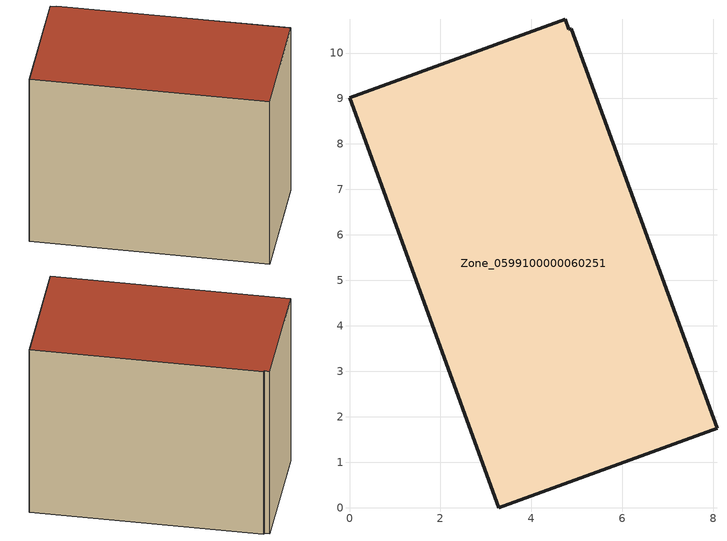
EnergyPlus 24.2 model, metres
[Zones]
Zone_0599100000060251
 floor ground (C_G): 4.88,10.54 8.08,1.75 3.28,0 0,9.01 4.75,10.74 4.82,10.52 z0
 wall outside (C_F): 3.28,0 8.08,1.75 4.88,10.54 4.82,10.52 4.75,10.74 0,9.01 3.28,0 z0:7.83
 roof outside (C_R): 8.08,1.75 4.88,10.54 4.82,10.52 4.75,10.74 0,9.01 3.28,0 z7.83
[BUILDING]
Pand.0599100000060251: North Axis=0; Terrain=City; Loads Convergence Tolerance Value=0.04; Temperature Convergence Tolerance Value=0.4; Solar Distribution=FullExterior; Maximum Number of Warmup Days=25; Minimum Number of Warmup Days=1
[Site:Location]
Rotterdam.The.Hague.AP_ZH_NLD Design_Conditions: Latitude=51.96; Longitude=4.45; Time Zone=1; Elevation=-4.5
[SITE:GROUNDTEMPERATURE:BUILDINGSURFACE]
18, 18, 18, 18, 18, 18, 18, 18, 18, 18, 18, 18
[MATERIAL] Thermal Absorptance=0.9; Solar Absorptance=0.7; Visible Absorptance=0.7
Name | Roughness | Thickness | Conductivity | Density | Specific Heat
G.TI.1975-1991 | MediumSmooth | 0.15 | 0.288461 | 540 | 1210
F.TI.1975-1991 | Rough | 0.3 | 0.230769 | 1920 | 840
R.TI.1975-1991 | MediumRough | 0.2 | 0.153846 | 1500 | 1000
[CONSTRUCTION]
C_G: G.TI.1975-1991
C_F: F.TI.1975-1991
C_R: R.TI.1975-1991
[ZONE]
Zone_0599100000060251: Type=1; Multiplier=1; Ceiling Height=Autocalculate; Volume=Autocalculate; Floor Area=autocalculate; Part of Total Floor Area=Yes
[ZONEINFILTRATION:DESIGNFLOWRATE]
Infil_Zone_0599100000060251: Zone or ZoneList or Space or SpaceList=Zone_0599100000060251; Schedule=AlwaysOn; Design Flow Rate Calculation Method=Flow/Area; Flow Rate per Floor Area=0.003; Constant Term Coefficient=1; Temperature Term Coefficient=0; Velocity Term Coefficient=0; Velocity Squared Term Coefficient=0
[HVACTEMPLATE:ZONE:IDEALLOADSAIRSYSTEM]
Zone_0599100000060251: Maximum Heating Supply Air Temperature=50; Minimum Cooling Supply Air Temperature=13; Maximum Heating Supply Air Humidity Ratio=0.0156; Minimum Cooling Supply Air Humidity Ratio=0.0077; Heating Limit=NoLimit; Cooling Limit=NoLimit; Dehumidification Control Type=ConstantSensibleHeatRatio; Cooling Sensible Heat Ratio=0.7; Dehumidification Setpoint=60; Humidification Control Type=None; Humidification Setpoint=30; Outdoor Air Method=None; Outdoor Air Flow Rate per Person=0.00944; Outdoor Air Flow Rate per Zone Floor Area=0; Outdoor Air Flow Rate per Zone=0; Demand Controlled Ventilation Type=None; Outdoor Air Economizer Type=NoEconomizer; Heat Recovery Type=None; Sensible Heat Recovery Effectiveness=0.7; Latent Heat Recovery Effectiveness=0.65
[ZONECONTROL:THERMOSTAT]
ThermostatControl_Zone_0599100000060251: Zone or ZoneList=Zone_0599100000060251; Control Type Schedule=DualSetpointControlType; Control 1=Thermostat_Zone_0599100000060251; Temperature Difference Between Cutout And Setpoint=0
[THERMOSTATSETPOINT:DUALSETPOINT]
Thermostat_Zone_0599100000060251: Heating Setpoint Temperature Schedule=HeatingSetpoint_Zone_0599100000060251; Cooling Setpoint Temperature Schedule=CoolingSetpoint_Zone_0599100000060251
[SCHEDULE:COMPACT]
HeatingSetpoint_Zone_0599100000060251: Through: 12/31, For: AllDays, Until: 24:00, 21
CoolingSetpoint_Zone_0599100000060251: Through: 12/31, For: AllDays, Until: 24:00, 24
DualSetpointControlType: Through: 12/31, For: AllDays, Until: 24:00, 4
AlwaysOn: Through: 12/31, For: AllDays, Until: 24:00, 1
